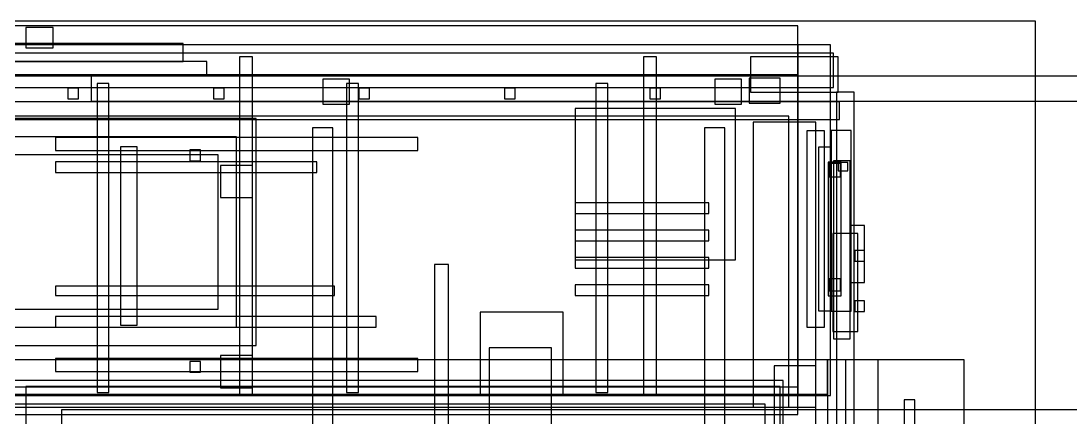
# Model space of a CAD drawing. Header units: millimetres. Extents: x -18 to 5970, y -985 to 4490.
# Drawn here: x 2132 to 3900, y 3782 to 4450 of the extents above; entities that cross this region are included whole.
import ezdxf

# ---------------------------------------------------------------- set-up
doc = ezdxf.new("R2010")
doc.units = ezdxf.units.MM

msp = doc.modelspace()

# ---------------------------------------------------------------- linework, layer by layer
at = {"layer": 'BODY'}
for p, q in [((2852, 4040), (2828, 4040)), ((2828, 4040), (2828, 3480)), ((2852, 4040), (2828, 4040)), ((2828, 4040), (2828, 3480)), ((2852, 3480), (2852, 4040)), ((2852, 3480), (2852, 4040)), ((3490, 3880), (1960, 3880)), ((3490, 3880), (1960, 3880)), ((3490, 3822), (3490, 3880)), ((3490, 3822), (3490, 3880)), ((3720, 3880), (3490, 3880)), ((3490, 3880), (3490, 3160)), ((3575, 3880), (3520, 3880)), ((3520, 3880), (3520, 3300)), ((3575, 3300), (3575, 3880)), ((3720, 3160), (3720, 3880)), ((3470, 3870), (3400, 3870)), ((3400, 3870), (3400, 3220)), ((3470, 3220), (3470, 3870)), ((1960, 3822), (3490, 3822)), ((1960, 3822), (3490, 3822)), ((3410, 3835), (2140, 3835)), ((2140, 3835), (2140, 3225)), ((3410, 3835), (2140, 3835)), ((2140, 3835), (2140, 3225)), ((3410, 3225), (3410, 3835)), ((3410, 3225), (3410, 3835)), ((3385, 3805), (1942, 3805)), ((3385, 3805), (1942, 3805)), ((3385, 3224), (3385, 3805)), ((3385, 3224), (3385, 3805)), ((3637, 3812.5), (3619, 3812.5)), ((3619, 3812.5), (3619, 3227.5)), ((3637, 3227.5), (3637, 3812.5))]:
    msp.add_line(p, q, dxfattribs=at)
at = {"layer": 'HARD_TOP'}
for p, q in [((3440, 4442), (1125, 4442)), ((2186, 4439), (2140, 4439)), ((2140, 4439), (2140, 4405)), ((2186, 4405), (2186, 4439)), ((3440, 4360), (3440, 4442)), ((3440, 4410), (1240, 4410)), ((3440, 4410), (1240, 4410)), ((2405, 4412), (1885, 4412)), ((2140, 4405), (2186, 4405)), ((2405, 4382), (2405, 4412)), ((3440, 3820), (3440, 4410)), ((3440, 3820), (3440, 4410)), ((3495, 4410), (3440, 4410)), ((3440, 4410), (3440, 3820)), ((3495, 3820), (3495, 4410)), ((3500, 4396), (1210, 4396)), ((2522, 4390), (2500, 4390)), ((2500, 4390), (2500, 3820)), ((2522, 4390), (2500, 4390)), ((2500, 4390), (2500, 3820)), ((2522, 3820), (2522, 4390)), ((2522, 3820), (2522, 4390)), ((3202, 4390), (3180, 4390)), ((3180, 4390), (3180, 3820)), ((3202, 4390), (3180, 4390)), ((3180, 4390), (3180, 3820)), ((3202, 3820), (3202, 4390)), ((3202, 3820), (3202, 4390)), ((3508, 4390), (3360, 4390)), ((3360, 4390), (3360, 4330)), ((3500, 4338), (3500, 4396)), ((3508, 4330), (3508, 4390)), ((1885, 4382), (2405, 4382)), ((2445, 4382), (1885, 4382)), ((2445, 4358), (2445, 4382)), ((1125, 4360), (3440, 4360)), ((1885, 4358), (2445, 4358)), ((4450, 4357), (2250, 4357)), ((2250, 4357), (2250, 4315)), ((4450, 4357), (2250, 4357)), ((2250, 4357), (2250, 4315)), ((2685, 4352), (2640, 4352)), ((2640, 4352), (2640, 4310)), ((2685, 4310), (2685, 4352)), ((3345, 4352), (3300, 4352)), ((3300, 4352), (3300, 4310)), ((3345, 4310), (3345, 4352)), ((3410, 4354), (3358, 4354)), ((3358, 4354), (3358, 4312)), ((3410, 4354), (3358, 4354)), ((3358, 4354), (3358, 4312)), ((3410, 4312), (3410, 4354)), ((3410, 4312), (3410, 4354)), ((1210, 4338), (3500, 4338)), ((2229, 4337), (2211, 4337)), ((2211, 4337), (2211, 4319)), ((2229, 4337), (2211, 4337)), ((2211, 4337), (2211, 4319)), ((2229, 4319), (2229, 4337)), ((2229, 4319), (2229, 4337)), ((2280, 4345), (2260, 4345)), ((2260, 4345), (2260, 3825)), ((2280, 4345), (2260, 4345)), ((2260, 4345), (2260, 3825)), ((2280, 3825), (2280, 4345)), ((2280, 3825), (2280, 4345)), ((2474, 4337), (2456, 4337)), ((2456, 4337), (2456, 4319)), ((2474, 4337), (2456, 4337)), ((2456, 4337), (2456, 4319)), ((2474, 4319), (2474, 4337)), ((2474, 4319), (2474, 4337)), ((2700, 4345), (2680, 4345)), ((2680, 4345), (2680, 3825)), ((2700, 4345), (2680, 4345)), ((2680, 4345), (2680, 3825)), ((2700, 3825), (2700, 4345)), ((2700, 3825), (2700, 4345)), ((2719, 4337), (2701, 4337)), ((2701, 4337), (2701, 4319)), ((2719, 4337), (2701, 4337)), ((2701, 4337), (2701, 4319)), ((2719, 4319), (2719, 4337)), ((2719, 4319), (2719, 4337)), ((2964, 4337), (2946, 4337)), ((2946, 4337), (2946, 4319)), ((2964, 4337), (2946, 4337)), ((2946, 4337), (2946, 4319)), ((2964, 4319), (2964, 4337)), ((2964, 4319), (2964, 4337)), ((3120, 4345), (3100, 4345)), ((3100, 4345), (3100, 3825)), ((3120, 4345), (3100, 4345)), ((3100, 4345), (3100, 3825)), ((3120, 3825), (3120, 4345)), ((3120, 3825), (3120, 4345)), ((3209, 4337), (3191, 4337)), ((3191, 4337), (3191, 4319)), ((3209, 4337), (3191, 4337)), ((3191, 4337), (3191, 4319)), ((3209, 4319), (3209, 4337)), ((3209, 4319), (3209, 4337)), ((3510, 4314), (1235, 4314)), ((3510, 4314), (1235, 4314)), ((2211, 4319), (2229, 4319)), ((2211, 4319), (2229, 4319)), ((2250, 4315), (4450, 4315)), ((2250, 4315), (4450, 4315)), ((2456, 4319), (2474, 4319)), ((2456, 4319), (2474, 4319)), ((2701, 4319), (2719, 4319)), ((2701, 4319), (2719, 4319)), ((2946, 4319), (2964, 4319)), ((2946, 4319), (2964, 4319)), ((3191, 4319), (3209, 4319)), ((3191, 4319), (3209, 4319)), ((3360, 4330), (3508, 4330)), ((3535, 4330), (3505, 4330)), ((3505, 4330), (3505, 3680)), ((3510, 4284), (3510, 4314)), ((3510, 4284), (3510, 4314)), ((3535, 3680), (3535, 4330)), ((2640, 4310), (2685, 4310)), ((3335, 4303), (3065, 4303)), ((3065, 4303), (3065, 4048)), ((3335, 4303), (3065, 4303)), ((3065, 4303), (3065, 4048)), ((3300, 4310), (3345, 4310)), ((3335, 4048), (3335, 4303)), ((3335, 4048), (3335, 4303)), ((3358, 4312), (3410, 4312)), ((3358, 4312), (3410, 4312)), ((3425, 4290), (1212, 4290)), ((3425, 4290), (1212, 4290)), ((1235, 4284), (3510, 4284)), ((1235, 4284), (3510, 4284)), ((2528, 4286), (1852, 4286)), ((2528, 4286), (1852, 4286)), ((2528, 3904), (2528, 4286)), ((2528, 3904), (2528, 4286)), ((3470, 4280), (3365, 4280)), ((3365, 4280), (3365, 3800)), ((3470, 4280), (3365, 4280)), ((3365, 4280), (3365, 3800)), ((3425, 3800), (3425, 4290)), ((3425, 3800), (3425, 4290)), ((3470, 3800), (3470, 4280)), ((3470, 3800), (3470, 4280)), ((2657, 4270), (2623, 4270)), ((2623, 4270), (2623, 3630)), ((2657, 4270), (2623, 4270)), ((2623, 4270), (2623, 3630)), ((2657, 3630), (2657, 4270)), ((2657, 3630), (2657, 4270)), ((3317, 4270), (3283, 4270)), ((3283, 4270), (3283, 3630)), ((3317, 4270), (3283, 4270)), ((3283, 4270), (3283, 3630)), ((3317, 3630), (3317, 4270)), ((3317, 3630), (3317, 4270)), ((3485, 4265), (3455, 4265)), ((3455, 4265), (3455, 3935)), ((3485, 4265), (3455, 4265)), ((3455, 4265), (3455, 3935)), ((3485, 3935), (3485, 4265)), ((3485, 3935), (3485, 4265)), ((3530, 4266), (3496, 4266)), ((3496, 4266), (3496, 3962)), ((3530, 3962), (3530, 4266)), ((2495, 4255), (1885, 4255)), ((2495, 4255), (1885, 4255)), ((2800, 4254), (2190, 4254)), ((2190, 4254), (2190, 4232)), ((2800, 4254), (2190, 4254)), ((2190, 4254), (2190, 4232)), ((2495, 3935), (2495, 4255)), ((2495, 3935), (2495, 4255)), ((2800, 4232), (2800, 4254)), ((2800, 4232), (2800, 4254)), ((2190, 4232), (2800, 4232)), ((2190, 4232), (2800, 4232)), ((2327.8, 4238), (2299.8, 4238)), ((2299.8, 4238), (2299.8, 3938)), ((2327.8, 4238), (2299.8, 4238)), ((2299.8, 4238), (2299.8, 3938)), ((2327.8, 3938), (2327.8, 4238)), ((2327.8, 3938), (2327.8, 4238)), ((2434, 4233), (2416, 4233)), ((2416, 4233), (2416, 4215)), ((2434, 4233), (2416, 4233)), ((2416, 4233), (2416, 4215)), ((2434, 4215), (2434, 4233)), ((2434, 4215), (2434, 4233)), ((3495, 4237.5), (3475, 4237.5)), ((3475, 4237.5), (3475, 3962.5)), ((3495, 4237.5), (3475, 4237.5)), ((3475, 4237.5), (3475, 3962.5)), ((3495, 3962.5), (3495, 4237.5)), ((3495, 3962.5), (3495, 4237.5)), ((2464, 4225), (1916, 4225)), ((2464, 4225), (1916, 4225)), ((2630, 4213), (2190, 4213)), ((2190, 4213), (2190, 4195)), ((2630, 4213), (2190, 4213)), ((2190, 4213), (2190, 4195)), ((2416, 4215), (2434, 4215)), ((2416, 4215), (2434, 4215)), ((2464, 3965), (2464, 4225)), ((2464, 3965), (2464, 4225)), ((2630, 4195), (2630, 4213)), ((2630, 4195), (2630, 4213)), ((3513, 4212.5), (3491, 4212.5)), ((3491, 4212.5), (3491, 3987.5)), ((3513, 4212.5), (3491, 4212.5)), ((3491, 4212.5), (3491, 3987.5)), ((3512, 4210), (3492, 4210)), ((3492, 4210), (3492, 4188)), ((3512, 4210), (3492, 4210)), ((3492, 4210), (3492, 4188)), ((3528, 4215), (3500, 4215)), ((3500, 4215), (3500, 3915)), ((3528, 4215), (3500, 4215)), ((3500, 4215), (3500, 3915)), ((3528, 4215), (3500, 4215)), ((3500, 4215), (3500, 3915)), ((3528, 4215), (3500, 4215)), ((3500, 4215), (3500, 3915)), ((3524, 4212), (3508, 4212)), ((3508, 4212), (3508, 4198)), ((3524, 4212), (3508, 4212)), ((3508, 4212), (3508, 4198)), ((3512, 4188), (3512, 4210)), ((3512, 4188), (3512, 4210)), ((3513, 3987.5), (3513, 4212.5)), ((3513, 3987.5), (3513, 4212.5)), ((3524, 4198), (3524, 4212)), ((3524, 4198), (3524, 4212)), ((3528, 3915), (3528, 4215)), ((3528, 3915), (3528, 4215)), ((3528, 3915), (3528, 4215)), ((3528, 3915), (3528, 4215)), ((2190, 4195), (2630, 4195)), ((2190, 4195), (2630, 4195)), ((2522, 4207), (2468, 4207)), ((2468, 4207), (2468, 4153)), ((2522, 4207), (2468, 4207)), ((2468, 4207), (2468, 4153)), ((2522, 4153), (2522, 4207)), ((2522, 4153), (2522, 4207)), ((3508, 4198), (3524, 4198)), ((3508, 4198), (3524, 4198)), ((3492, 4188), (3512, 4188)), ((3492, 4188), (3512, 4188)), ((2468, 4153), (2522, 4153)), ((2468, 4153), (2522, 4153)), ((3290, 4144), (3065, 4144)), ((3065, 4144), (3065, 4126)), ((3290, 4144), (3065, 4144)), ((3065, 4144), (3065, 4126)), ((3290, 4126), (3290, 4144)), ((3290, 4126), (3290, 4144)), ((3065, 4126), (3290, 4126)), ((3065, 4126), (3290, 4126)), ((3552, 4106), (3528, 4106)), ((3528, 4106), (3528, 4010)), ((3552, 4106), (3528, 4106)), ((3528, 4106), (3528, 4010)), ((3552, 4010), (3552, 4106)), ((3552, 4010), (3552, 4106)), ((3290, 4098), (3065, 4098)), ((3065, 4098), (3065, 4080)), ((3290, 4098), (3065, 4098)), ((3065, 4098), (3065, 4080)), ((3290, 4080), (3290, 4098)), ((3290, 4080), (3290, 4098)), ((3541, 4092.5), (3499, 4092.5)), ((3499, 4092.5), (3499, 3927.5)), ((3541, 4092.5), (3499, 4092.5)), ((3499, 4092.5), (3499, 3927.5)), ((3541, 3927.5), (3541, 4092.5)), ((3541, 3927.5), (3541, 4092.5)), ((3065, 4080), (3290, 4080)), ((3065, 4080), (3290, 4080)), ((3290, 4052), (3065, 4052)), ((3065, 4052), (3065, 4034)), ((3290, 4052), (3065, 4052)), ((3065, 4052), (3065, 4034)), ((3290, 4034), (3290, 4052)), ((3290, 4034), (3290, 4052)), ((3552, 4064), (3536, 4064)), ((3536, 4064), (3536, 4046)), ((3552, 4064), (3536, 4064)), ((3536, 4064), (3536, 4046)), ((3552, 4046), (3552, 4064)), ((3552, 4046), (3552, 4064)), ((3065, 4048), (3335, 4048)), ((3065, 4048), (3335, 4048)), ((3065, 4034), (3290, 4034)), ((3065, 4034), (3290, 4034)), ((3536, 4046), (3552, 4046)), ((3536, 4046), (3552, 4046)), ((3512, 4016), (3492, 4016)), ((3492, 4016), (3492, 3996)), ((3512, 4016), (3492, 4016)), ((3492, 4016), (3492, 3996)), ((3512, 3996), (3512, 4016)), ((3512, 3996), (3512, 4016)), ((2660, 4004), (2190, 4004)), ((2190, 4004), (2190, 3988)), ((2660, 4004), (2190, 4004)), ((2190, 4004), (2190, 3988)), ((2660, 3988), (2660, 4004)), ((2660, 3988), (2660, 4004)), ((3290, 4006), (3065, 4006)), ((3065, 4006), (3065, 3988)), ((3290, 4006), (3065, 4006)), ((3065, 4006), (3065, 3988)), ((3290, 3988), (3290, 4006)), ((3290, 3988), (3290, 4006)), ((3492, 3996), (3512, 3996)), ((3492, 3996), (3512, 3996)), ((3528, 4010), (3552, 4010)), ((3528, 4010), (3552, 4010)), ((2190, 3988), (2660, 3988)), ((2190, 3988), (2660, 3988)), ((3065, 3988), (3290, 3988)), ((3065, 3988), (3290, 3988)), ((3491, 3987.5), (3513, 3987.5)), ((3491, 3987.5), (3513, 3987.5)), ((3552, 3979), (3536, 3979)), ((3536, 3979), (3536, 3961)), ((3552, 3979), (3536, 3979)), ((3536, 3979), (3536, 3961)), ((3552, 3961), (3552, 3979)), ((3552, 3961), (3552, 3979)), ((1916, 3965), (2464, 3965)), ((1916, 3965), (2464, 3965)), ((3475, 3962.5), (3495, 3962.5)), ((3475, 3962.5), (3495, 3962.5)), ((3496, 3962), (3530, 3962)), ((3536, 3961), (3552, 3961)), ((3536, 3961), (3552, 3961)), ((2730, 3953), (2190, 3953)), ((2190, 3953), (2190, 3935)), ((2730, 3953), (2190, 3953)), ((2190, 3953), (2190, 3935)), ((2730, 3935), (2730, 3953)), ((2730, 3935), (2730, 3953)), ((1885, 3935), (2495, 3935)), ((1885, 3935), (2495, 3935)), ((2190, 3935), (2730, 3935)), ((2190, 3935), (2730, 3935)), ((2299.8, 3938), (2327.8, 3938)), ((2299.8, 3938), (2327.8, 3938)), ((3455, 3935), (3485, 3935)), ((3455, 3935), (3485, 3935)), ((3499, 3927.5), (3541, 3927.5)), ((3499, 3927.5), (3541, 3927.5)), ((3500, 3915), (3528, 3915)), ((3500, 3915), (3528, 3915)), ((3500, 3915), (3528, 3915)), ((3500, 3915), (3528, 3915)), ((1852, 3904), (2528, 3904)), ((1852, 3904), (2528, 3904)), ((2800, 3882), (2190, 3882)), ((2190, 3882), (2190, 3860)), ((2800, 3882), (2190, 3882)), ((2190, 3882), (2190, 3860)), ((2434, 3877), (2416, 3877)), ((2416, 3877), (2416, 3859)), ((2434, 3877), (2416, 3877)), ((2416, 3877), (2416, 3859)), ((2434, 3859), (2434, 3877)), ((2434, 3859), (2434, 3877)), ((2522, 3887), (2468, 3887)), ((2468, 3887), (2468, 3833)), ((2522, 3887), (2468, 3887)), ((2468, 3887), (2468, 3833)), ((2522, 3833), (2522, 3887)), ((2522, 3833), (2522, 3887)), ((2800, 3860), (2800, 3882)), ((2800, 3860), (2800, 3882)), ((2190, 3860), (2800, 3860)), ((2190, 3860), (2800, 3860)), ((2416, 3859), (2434, 3859)), ((2416, 3859), (2434, 3859)), ((3415, 3845), (1225, 3845)), ((3415, 3845), (1225, 3845)), ((3415, 3758), (3415, 3845)), ((3415, 3758), (3415, 3845)), ((3440, 3834), (1240, 3834)), ((3440, 3834), (1240, 3834)), ((1240, 3820), (3440, 3820)), ((1240, 3820), (3440, 3820)), ((2260, 3825), (2280, 3825)), ((2260, 3825), (2280, 3825)), ((2468, 3833), (2522, 3833)), ((2468, 3833), (2522, 3833)), ((2500, 3820), (2522, 3820)), ((2500, 3820), (2522, 3820)), ((2680, 3825), (2700, 3825)), ((2680, 3825), (2700, 3825)), ((3100, 3825), (3120, 3825)), ((3100, 3825), (3120, 3825)), ((3180, 3820), (3202, 3820)), ((3180, 3820), (3202, 3820)), ((3440, 3788), (3440, 3834)), ((3440, 3788), (3440, 3834)), ((3440, 3820), (3495, 3820)), ((1212, 3800), (3425, 3800)), ((1212, 3800), (3425, 3800)), ((1240, 3788), (3440, 3788)), ((1240, 3788), (3440, 3788)), ((4390, 3796), (2200, 3796)), ((2200, 3796), (2200, 3762)), ((4390, 3796), (2200, 3796)), ((2200, 3796), (2200, 3762)), ((3365, 3800), (3470, 3800)), ((3365, 3800), (3470, 3800))]:
    msp.add_line(p, q, dxfattribs=at)
at = {"layer": 'INTERIOR'}
for p, q in [((3045, 3960), (2905, 3960)), ((2905, 3960), (2905, 3820)), ((3045, 3960), (2905, 3960)), ((2905, 3960), (2905, 3820)), ((3045, 3820), (3045, 3960)), ((3045, 3820), (3045, 3960)), ((3025, 3900), (2920, 3900)), ((2920, 3900), (2920, 3340)), ((3025, 3340), (3025, 3900)), ((2905, 3820), (3045, 3820)), ((2905, 3820), (3045, 3820))]:
    msp.add_line(p, q, dxfattribs=at)
at = {"layer": 'OVERALL'}
for p, q in [((3840, 4450), (0, 4450)), ((3840, 2500), (3840, 4450))]:
    msp.add_line(p, q, dxfattribs=at)

doc.saveas('drawing.dxf')
